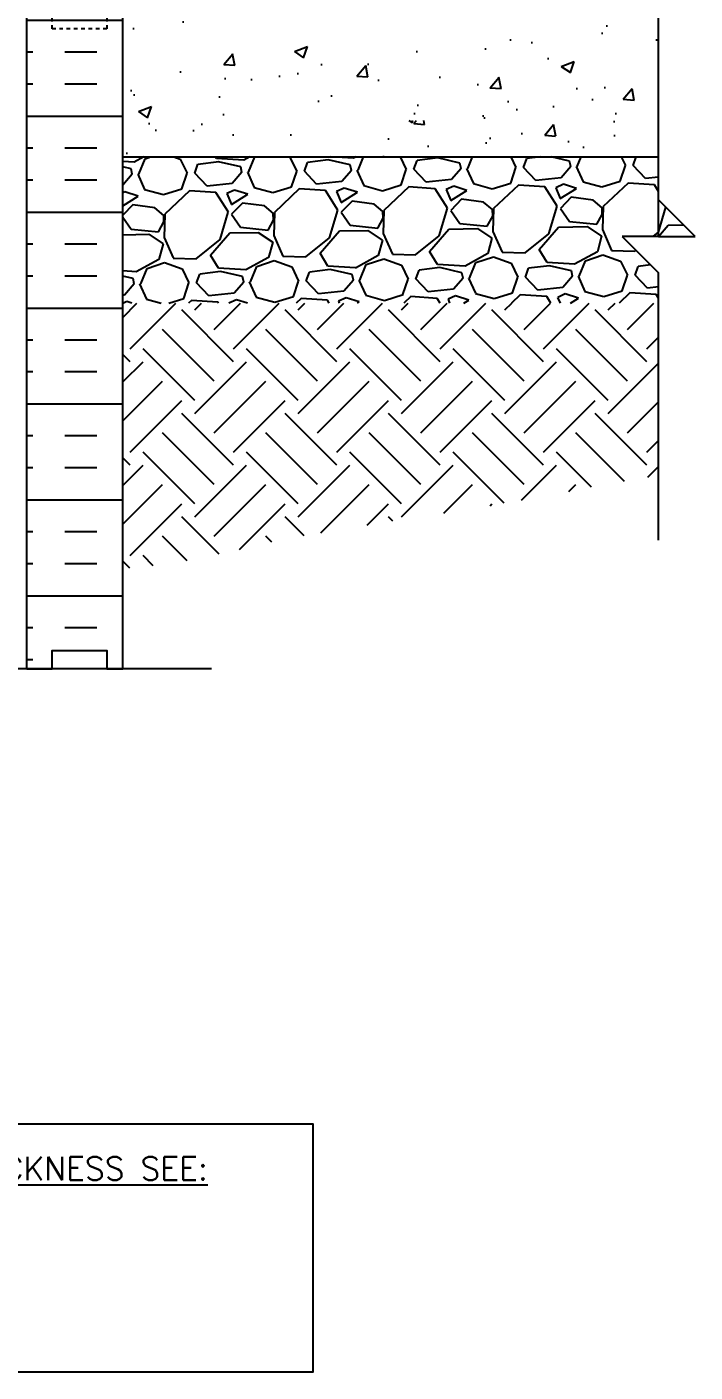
# Model space of a CAD drawing. Header units: inches. Extents: x 43.7 to 99.9, y 14.4 to 88.7.
# Drawn here: x 81.64 to 99.93, y 14.43 to 51.22 of the extents above; entities that cross this region are included whole.
import ezdxf

# ---------------------------------------------------------------- set-up
doc = ezdxf.new("R2010")
doc.units = ezdxf.units.IN
doc.header["$MEASUREMENT"] = 0
doc.linetypes.add('DASHED2', pattern=[0.375, 0.25, -0.125])
for name, color, linetype in [('HATCH', 12, 'Continuous'), ('line25', 2, 'Continuous'), ('LINE50', 5, 'Continuous'), ('LINE9', 9, 'Continuous'), ('TEXT', 4, 'Continuous')]:
    doc.layers.add(name, color=color, linetype=linetype)
doc.styles.get("Standard").update_dxf_attribs({"font": 'romans.shx', "height": 1.125})
pattern_1 = [(50, (109.2275, 13.7785), (3.5863, -0.31376), [0.375, -4.125]), (355, (109.2275, 13.7785), (-0.69376, 3.76096), [0.3, -3.3]), (100.451, (109.5264, 13.7524), (2.89255, 3.4472), [0.3187, -3.5057]), (46.184, (109.2275, 14.7785), (5.3362, -0.8276), [0.5625, -6.1875]), (96.636, (109.672, 14.7095), (4.6733, 4.8706), [0.47805, -5.25856]), (351.184, (109.2275, 14.7785), (4.6733, 4.8706), [0.45, -4.95]), (21, (109.7275, 14.5285), (2.98454, -2.0131), [0.375, -4.125]), (326, (109.7275, 14.5285), (1.21658, 3.62575), [0.3, -3.3]), (71.451, (109.9762, 14.3608), (4.2011, 1.61265), [0.3187, -3.5057]), (37.5, (109.2275, 13.7785), (0.0608, 1.66447), [0, -3.26, 0, -3.35, 0, -3.3125]), (7.5, (109.2275, 13.7785), (1.31535, 1.97206), [0, -1.91, 0, -3.185, 0, -1.2625]), (327.5, (108.1125, 13.7785), (2.669112, -0.112774), [0, -1.25, 0, -3.9, 0, -5.175]), (317.5, (107.6125, 13.7785), (2.91593, 0.50052), [0, -1.625, 0, -2.59, 0, -3.675])]

msp = doc.modelspace()

# ---------------------------------------------------------------- hatches: boundary and pattern name
h = msp.add_hatch()
h.set_pattern_fill('AR-CONC', color=12, scale=0.02, style=0)
h.set_pattern_definition([(50, (-1155.3733, -55.4044), (3.6436934, -0.318782), [0.381, -4.191]), (355, (-1155.3733, -55.4044), (-0.704857, 3.821133), [0.3048, -3.3528]), (100.451, (-1155.0697, -55.431), (2.93885, 3.502334), [0.3238, -3.5618]), (46.1842, (-1155.3733, -54.3884), (5.421581, -0.840847), [0.5715, -6.2865]), (96.6356, (-1154.9215, -54.4584), (4.748085, 4.948511), [0.4857, -5.3427]), (351.184, (-1155.3733, -54.3884), (4.748092, 4.948502), [0.4572, -5.0292]), (21, (-1154.8653, -54.6424), (3.0322976, -2.0453104), [0.381, -4.191]), (326, (-1154.8653, -54.6424), (1.236041, 3.683759), [0.3048, -3.3528]), (71.4514, (-1154.6127, -54.8128), (4.26833, 1.638457), [0.3238, -3.5618]), (37.5, (-1155.3733, -55.4044), (0.061772, 1.6911008), [0, -3.31216, 0, -3.4036, 0, -3.3655]), (7.5, (-1155.3733, -55.4044), (1.3363933, 2.0036115), [0, -1.94056, 0, -3.23596, 0, -1.2827]), (327.5, (-1156.5062, -55.4044), (2.7118119, -0.1145749), [0, -1.27, 0, -3.9624, 0, -5.2578]), (317.5, (-1157.0142, -55.4044), (2.9625836, 0.50853), [0, -1.651, 0, -2.63144, 0, -3.7338])])
h.paths.add_polyline_path([(85.602, 51.661), (85.602, 48.919), (85.602, 48.661), (98.929, 48.661), (98.929, 51.661)])
h.paths.add_polyline_path([(85.602, 51.661), (84.268, 51.661), (84.268, 48.661), (85.602, 48.661), (85.602, 48.919)])
h = msp.add_hatch()
h.set_pattern_fill('AR-CONC', color=12, scale=0.5, style=0)
h.set_pattern_definition(pattern_1)
h.paths.add_polyline_path([(85.602, 48.661), (85.602, 47.661), (98.929, 47.661), (98.929, 48.661)])
at = {"layer": 'HATCH'}
h = msp.add_hatch(dxfattribs=at)
h.set_pattern_fill('INSUL', color=256, scale=7, style=0)
h.set_pattern_definition([(180, (3007.8047, -363.3486), (0, 2.625), []), (180, (3007.8047, -362.4736), (0, 2.625), [0.875, -0.875]), (180, (3007.8047, -361.5986), (0, 2.625), [0.875, -0.875])])
h.paths.add_polyline_path([(84.268, 33.661), (83.831, 33.661), (83.831, 34.161), (82.331, 34.161), (82.331, 33.661), (81.643, 33.661), (81.643, 51.661), (82.331, 51.661), (82.331, 52.161), (83.831, 52.161), (83.831, 51.661), (84.268, 51.661)])
h = msp.add_hatch(dxfattribs=at)
h.set_pattern_fill('AR-CONC', color=256, scale=0.5, style=0)
h.set_pattern_definition(pattern_1)
h.paths.add_polyline_path([(85.602, 48.661), (84.268, 48.661), (84.268, 47.661), (85.602, 47.661)])

# ---------------------------------------------------------------- linework, layer by layer
for p, q in [((84.581, 47.517), (84.268, 47.537)), ((84.845, 47.661), (84.581, 47.517)), ((84.707, 47.189), (84.88, 47.612)), ((84.88, 47.612), (85.026, 47.661)), ((85.666, 47.661), (85.84, 47.599)), ((85.84, 47.599), (86.027, 47.212)), ((86.892, 47.527), (86.323, 47.457)), ((86.83, 47.616), (86.803, 47.661)), ((87.581, 47.57), (86.83, 47.617)), ((87.494, 47.388), (86.891, 47.528)), ((87.748, 47.661), (87.581, 47.569)), ((87.706, 47.242), (87.878, 47.661)), ((88.813, 47.661), (88.839, 47.651)), ((88.84, 47.651), (89.026, 47.265)), ((89.236, 47.268), (89.322, 47.51)), ((89.891, 47.58), (89.322, 47.51)), ((90.493, 47.44), (89.891, 47.58)), ((90.58, 47.622), (89.96, 47.661)), ((90.652, 47.661), (90.58, 47.622)), ((90.706, 47.294), (90.856, 47.661)), ((91.86, 47.661), (92.026, 47.317)), ((92.236, 47.321), (92.322, 47.562)), ((92.891, 47.632), (92.322, 47.562)), ((93.493, 47.493), (92.89, 47.632)), ((93.526, 47.343), (93.493, 47.493)), ((93.706, 47.346), (93.834, 47.661)), ((94.885, 47.661), (95.025, 47.369)), ((95.235, 47.373), (95.321, 47.615)), ((95.699, 47.661), (95.321, 47.614)), ((96.492, 47.545), (95.993, 47.661)), ((96.525, 47.395), (96.493, 47.545)), ((96.705, 47.399), (96.812, 47.661)), ((97.909, 47.661), (98.025, 47.422)), ((98.235, 47.425), (98.318, 47.661)), ((84.494, 47.336), (84.268, 47.388)), ((84.527, 47.186), (84.268, 46.888)), ((84.527, 47.186), (84.494, 47.336)), ((84.677, 47.189), (84.864, 46.772)), ((85.884, 46.79), (86.027, 47.212)), ((86.237, 47.216), (86.322, 47.458)), ((86.573, 46.862), (86.237, 47.216)), ((87.527, 47.239), (87.262, 46.934)), ((87.527, 47.238), (87.494, 47.388)), ((87.676, 47.241), (87.864, 46.824)), ((88.884, 46.842), (89.026, 47.265)), ((89.572, 46.915), (89.236, 47.269)), ((90.526, 47.291), (90.261, 46.986)), ((90.526, 47.291), (90.493, 47.44)), ((90.676, 47.294), (90.863, 46.877)), ((91.883, 46.895), (92.026, 47.317)), ((92.572, 46.967), (92.236, 47.321)), ((93.526, 47.343), (93.261, 47.039)), ((93.675, 47.346), (93.863, 46.929)), ((94.883, 46.947), (95.025, 47.37)), ((95.572, 47.019), (95.235, 47.374)), ((96.525, 47.396), (96.26, 47.091)), ((96.675, 47.398), (96.862, 46.981)), ((97.882, 46.999), (98.025, 47.422)), ((98.571, 47.072), (98.235, 47.426)), ((98.929, 47.109), (98.571, 47.071)), ((84.864, 46.772), (85.377, 46.631)), ((85.377, 46.631), (85.884, 46.79)), ((86.095, 46.733), (85.416, 46.091)), ((86.816, 46.686), (86.095, 46.733)), ((87.262, 46.934), (86.573, 46.862)), ((87.325, 46.755), (87.117, 46.661)), ((87.687, 46.641), (87.325, 46.755)), ((87.864, 46.824), (88.376, 46.683)), ((88.376, 46.683), (88.884, 46.842)), ((89.095, 46.786), (88.416, 46.144)), ((89.816, 46.738), (89.095, 46.786)), ((90.261, 46.986), (89.572, 46.914)), ((90.155, 46.204), (89.816, 46.738)), ((90.324, 46.807), (90.116, 46.714)), ((90.687, 46.694), (90.325, 46.807)), ((90.863, 46.877), (91.376, 46.736)), ((91.376, 46.736), (91.883, 46.894)), ((92.094, 46.838), (91.415, 46.196)), ((92.815, 46.791), (92.094, 46.838)), ((93.261, 47.039), (92.572, 46.967)), ((93.155, 46.257), (92.816, 46.791)), ((93.324, 46.86), (93.116, 46.766)), ((93.116, 46.766), (93.241, 46.468)), ((93.241, 46.468), (93.686, 46.746)), ((93.686, 46.746), (93.324, 46.86)), ((93.863, 46.929), (94.375, 46.788)), ((94.376, 46.788), (94.883, 46.947)), ((95.094, 46.891), (94.415, 46.249)), ((95.815, 46.843), (95.094, 46.89)), ((96.26, 47.091), (95.572, 47.019)), ((96.154, 46.309), (95.815, 46.843)), ((96.324, 46.912), (96.115, 46.818)), ((96.115, 46.818), (96.24, 46.52)), ((96.24, 46.521), (96.686, 46.798)), ((96.686, 46.798), (96.324, 46.912)), ((96.862, 46.981), (97.375, 46.84)), ((97.375, 46.84), (97.882, 46.999)), ((98.093, 46.943), (97.414, 46.301)), ((98.814, 46.895), (98.093, 46.943)), ((98.929, 46.716), (98.815, 46.896)), ((84.325, 46.703), (84.268, 46.677)), ((84.268, 46.327), (84.687, 46.589)), ((84.687, 46.589), (84.325, 46.703)), ((87.156, 46.152), (86.816, 46.686)), ((87.116, 46.661), (87.242, 46.363)), ((87.242, 46.363), (87.687, 46.641)), ((87.541, 46.399), (87.246, 46.093)), ((88.143, 46.319), (87.541, 46.399)), ((90.116, 46.714), (90.241, 46.416)), ((90.241, 46.416), (90.686, 46.694)), ((90.541, 46.451), (90.246, 46.146)), ((91.142, 46.372), (90.541, 46.451)), ((91.386, 46.165), (91.143, 46.371)), ((93.54, 46.503), (93.246, 46.198)), ((94.142, 46.424), (93.54, 46.503)), ((94.386, 46.218), (94.142, 46.424)), ((96.54, 46.556), (96.245, 46.251)), ((97.141, 46.476), (96.54, 46.556)), ((97.385, 46.27), (97.142, 46.476)), ((84.542, 46.346), (84.268, 46.063)), ((84.268, 46.01), (84.493, 45.685)), ((85.143, 46.267), (84.542, 46.346)), ((85.387, 46.061), (85.143, 46.266)), ((85.39, 45.881), (85.387, 46.061)), ((85.416, 46.092), (85.397, 45.461)), ((86.929, 45.398), (87.155, 46.152)), ((87.246, 46.094), (87.493, 45.738)), ((88.387, 46.113), (88.143, 46.319)), ((88.389, 45.933), (88.386, 46.113)), ((88.416, 46.144), (88.397, 45.514)), ((89.928, 45.45), (90.155, 46.204)), ((90.246, 46.146), (90.492, 45.79)), ((91.389, 45.986), (91.386, 46.166)), ((91.415, 46.196), (91.396, 45.566)), ((92.928, 45.502), (93.155, 46.257)), ((93.246, 46.198), (93.492, 45.842)), ((94.243, 45.766), (94.389, 46.038)), ((94.389, 46.038), (94.385, 46.218)), ((94.415, 46.249), (94.396, 45.618)), ((95.927, 45.555), (96.154, 46.309)), ((96.245, 46.251), (96.491, 45.895)), ((97.243, 45.818), (97.388, 46.09)), ((97.388, 46.09), (97.385, 46.27)), ((97.414, 46.301), (97.395, 45.671)), ((98.927, 45.607), (99.131, 46.285)), ((84.493, 45.685), (85.245, 45.608)), ((85.245, 45.608), (85.39, 45.881)), ((87.493, 45.738), (88.244, 45.661)), ((88.244, 45.661), (88.39, 45.933)), ((89.665, 45.026), (90.195, 45.635)), ((90.195, 45.635), (90.975, 45.648)), ((90.492, 45.79), (91.244, 45.713)), ((90.975, 45.649), (91.369, 45.386)), ((91.244, 45.713), (91.389, 45.986)), ((92.665, 45.078), (93.194, 45.687)), ((93.194, 45.687), (93.974, 45.701)), ((93.492, 45.842), (94.243, 45.765)), ((93.974, 45.701), (94.369, 45.438)), ((95.665, 45.13), (96.194, 45.74)), ((96.194, 45.74), (96.974, 45.753)), ((96.491, 45.895), (97.243, 45.818)), ((96.974, 45.754), (97.368, 45.49)), ((97.395, 45.671), (97.645, 45.105)), ((98.929, 45.487), (99.194, 45.792)), ((99.194, 45.792), (99.617, 45.799)), ((84.268, 45.531), (84.976, 45.544)), ((84.976, 45.544), (85.37, 45.281)), ((85.37, 45.281), (85.258, 44.859)), ((85.397, 45.461), (85.647, 44.896)), ((86.278, 44.876), (86.929, 45.398)), ((86.666, 44.973), (87.195, 45.583)), ((87.195, 45.582), (87.975, 45.596)), ((87.975, 45.596), (88.37, 45.333)), ((88.37, 45.333), (88.257, 44.911)), ((88.397, 45.514), (88.646, 44.948)), ((89.277, 44.929), (89.928, 45.45)), ((91.37, 45.385), (91.257, 44.963)), ((91.396, 45.566), (91.646, 45)), ((92.277, 44.981), (92.928, 45.503)), ((94.369, 45.438), (94.256, 45.016)), ((94.396, 45.619), (94.645, 45.053)), ((95.276, 45.033), (95.927, 45.555)), ((97.369, 45.49), (97.256, 45.068)), ((98.777, 45.487), (98.927, 45.607)), ((85.647, 44.895), (86.277, 44.876)), ((86.882, 44.617), (86.666, 44.973)), ((88.257, 44.911), (87.633, 44.57)), ((88.647, 44.948), (89.277, 44.929)), ((89.882, 44.669), (89.666, 45.025)), ((91.257, 44.963), (90.633, 44.622)), ((91.646, 45), (92.277, 44.981)), ((92.882, 44.721), (92.665, 45.078)), ((94.256, 45.016), (93.632, 44.675)), ((93.931, 44.77), (94.408, 44.928)), ((94.408, 44.928), (94.891, 44.757)), ((94.646, 45.052), (95.276, 45.033)), ((95.881, 44.774), (95.665, 45.13)), ((97.256, 45.068), (96.632, 44.727)), ((96.93, 44.822), (97.407, 44.981)), ((97.407, 44.981), (97.89, 44.809)), ((97.645, 45.105), (98.276, 45.086)), ((98.276, 45.086), (98.306, 45.11)), ((84.633, 44.518), (84.268, 44.541)), ((85.258, 44.858), (84.634, 44.518)), ((84.759, 44.19), (84.932, 44.613)), ((84.932, 44.613), (85.409, 44.771)), ((85.409, 44.771), (85.892, 44.6)), ((85.892, 44.6), (86.079, 44.213)), ((86.944, 44.528), (86.375, 44.458)), ((87.633, 44.57), (86.882, 44.617)), ((87.546, 44.389), (86.944, 44.528)), ((87.759, 44.242), (87.931, 44.665)), ((87.932, 44.665), (88.409, 44.824)), ((88.409, 44.824), (88.892, 44.652)), ((88.892, 44.652), (89.079, 44.265)), ((89.943, 44.58), (89.375, 44.51)), ((90.633, 44.623), (89.882, 44.67)), ((90.546, 44.441), (89.943, 44.58)), ((90.758, 44.294), (90.931, 44.718)), ((90.931, 44.718), (91.408, 44.876)), ((91.408, 44.876), (91.891, 44.704)), ((91.891, 44.704), (92.078, 44.317)), ((92.288, 44.321), (92.374, 44.563)), ((92.943, 44.633), (92.374, 44.563)), ((93.632, 44.675), (92.881, 44.722)), ((93.545, 44.493), (92.943, 44.633)), ((93.758, 44.347), (93.931, 44.77)), ((94.891, 44.757), (95.078, 44.37)), ((95.288, 44.374), (95.373, 44.615)), ((95.942, 44.685), (95.374, 44.615)), ((96.632, 44.727), (95.881, 44.774)), ((96.545, 44.546), (95.942, 44.685)), ((96.578, 44.396), (96.545, 44.545)), ((96.757, 44.399), (96.93, 44.822)), ((97.891, 44.809), (98.077, 44.422)), ((98.287, 44.426), (98.373, 44.667)), ((98.708, 44.708), (98.373, 44.667)), ((84.547, 44.336), (84.268, 44.401)), ((84.579, 44.187), (84.315, 43.882)), ((84.579, 44.187), (84.547, 44.336)), ((84.729, 44.189), (84.917, 43.772)), ((85.936, 43.79), (86.079, 44.213)), ((86.289, 44.216), (86.375, 44.458)), ((86.625, 43.863), (86.289, 44.217)), ((87.579, 44.239), (87.314, 43.934)), ((87.579, 44.239), (87.546, 44.388)), ((87.729, 44.242), (87.916, 43.825)), ((88.936, 43.843), (89.079, 44.265)), ((89.289, 44.269), (89.374, 44.51)), ((89.625, 43.915), (89.289, 44.269)), ((90.578, 44.291), (90.314, 43.987)), ((90.578, 44.291), (90.546, 44.441)), ((90.728, 44.294), (90.916, 43.877)), ((91.935, 43.895), (92.078, 44.318)), ((92.624, 43.967), (92.288, 44.322)), ((93.578, 44.344), (93.313, 44.039)), ((93.578, 44.344), (93.545, 44.493)), ((93.728, 44.346), (93.915, 43.93)), ((94.935, 43.947), (95.078, 44.37)), ((95.624, 44.02), (95.288, 44.374)), ((96.577, 44.396), (96.313, 44.091)), ((96.727, 44.399), (96.915, 43.982)), ((97.935, 44), (98.077, 44.422)), ((98.623, 44.072), (98.287, 44.426)), ((84.315, 43.882), (84.268, 43.877)), ((85.524, 43.661), (85.937, 43.79)), ((87.314, 43.934), (86.625, 43.862)), ((87.916, 43.825), (88.429, 43.684)), ((88.429, 43.684), (88.936, 43.843)), ((89.147, 43.786), (89.014, 43.661)), ((89.868, 43.739), (89.147, 43.786)), ((90.314, 43.987), (89.625, 43.915)), ((90.377, 43.808), (90.168, 43.714)), ((90.739, 43.694), (90.377, 43.808)), ((90.916, 43.877), (91.428, 43.736)), ((91.428, 43.736), (91.936, 43.895)), ((92.147, 43.839), (91.959, 43.661)), ((92.868, 43.791), (92.147, 43.839)), ((93.313, 44.039), (92.624, 43.967)), ((92.951, 43.661), (92.868, 43.791)), ((93.376, 43.86), (93.168, 43.766)), ((93.738, 43.746), (93.376, 43.86)), ((93.915, 43.929), (94.428, 43.788)), ((94.428, 43.788), (94.935, 43.947)), ((95.146, 43.891), (94.903, 43.661)), ((95.867, 43.843), (95.146, 43.891)), ((96.313, 44.091), (95.624, 44.019)), ((95.984, 43.661), (95.867, 43.844)), ((96.167, 43.819), (96.234, 43.661)), ((96.376, 43.912), (96.168, 43.819)), ((96.738, 43.799), (96.376, 43.912)), ((96.517, 43.661), (96.738, 43.799)), ((96.915, 43.982), (97.427, 43.841)), ((97.427, 43.841), (97.935, 44)), ((98.146, 43.943), (97.847, 43.661)), ((98.867, 43.896), (98.146, 43.943)), ((98.929, 44.104), (98.623, 44.072)), ((98.929, 43.799), (98.867, 43.896)), ((84.268, 43.273), (84.656, 43.661)), ((84.378, 43.703), (84.284, 43.661)), ((84.512, 43.661), (84.378, 43.703)), ((84.469, 42.413), (85.717, 43.661)), ((84.917, 43.772), (85.322, 43.661)), ((87.298, 42.06), (85.883, 43.474)), ((86.148, 43.734), (86.07, 43.661)), ((86.868, 43.686), (86.148, 43.734)), ((86.237, 43.474), (86.424, 43.661)), ((86.767, 42.944), (87.484, 43.661)), ((86.885, 43.661), (86.869, 43.687)), ((87.377, 43.755), (87.169, 43.662)), ((87.169, 43.662), (87.169, 43.661)), ((87.298, 42.413), (88.545, 43.661)), ((87.678, 43.661), (87.377, 43.755)), ((90.126, 42.06), (88.712, 43.474)), ((89.065, 43.474), (89.252, 43.661)), ((89.596, 42.944), (90.313, 43.661)), ((89.918, 43.661), (89.868, 43.739)), ((90.126, 42.413), (91.373, 43.661)), ((90.168, 43.714), (90.191, 43.661)), ((90.686, 43.661), (90.739, 43.694)), ((92.954, 42.06), (91.54, 43.474)), ((91.894, 43.474), (92.081, 43.661)), ((92.424, 42.944), (93.141, 43.661)), ((92.954, 42.413), (94.202, 43.661)), ((93.168, 43.766), (93.212, 43.661)), ((93.601, 43.661), (93.738, 43.746)), ((95.783, 42.06), (94.369, 43.474)), ((94.722, 43.474), (94.909, 43.661)), ((95.253, 42.944), (95.97, 43.661)), ((95.783, 42.413), (97.03, 43.661)), ((98.611, 42.06), (97.197, 43.474)), ((97.551, 43.474), (97.737, 43.661)), ((98.081, 42.944), (98.798, 43.661)), ((86.767, 41.53), (85.353, 42.944)), ((89.596, 41.53), (88.181, 42.944)), ((92.424, 41.53), (91.01, 42.944)), ((95.253, 41.53), (93.838, 42.944)), ((98.081, 41.53), (96.667, 42.944)), ((98.611, 42.413), (98.929, 42.731)), ((86.237, 40.999), (84.823, 42.413)), ((89.065, 40.999), (87.651, 42.413)), ((91.894, 40.999), (90.48, 42.413)), ((94.722, 40.999), (93.308, 42.413)), ((97.551, 40.999), (96.136, 42.413)), ((84.469, 42.06), (84.268, 42.261)), ((84.268, 41.505), (84.823, 42.06)), ((86.237, 40.646), (87.651, 42.06)), ((89.065, 40.646), (90.48, 42.06)), ((91.894, 40.646), (93.308, 42.06)), ((94.722, 40.646), (96.136, 42.06)), ((97.551, 40.646), (98.929, 42.024)), ((84.268, 40.445), (85.353, 41.53)), ((86.767, 40.115), (88.181, 41.53)), ((89.596, 40.115), (91.01, 41.53)), ((92.424, 40.115), (93.838, 41.53)), ((95.253, 40.115), (96.667, 41.53)), ((84.469, 39.585), (85.883, 40.999)), ((87.298, 39.585), (88.712, 40.999)), ((90.126, 39.585), (91.54, 40.999)), ((92.954, 39.585), (94.369, 40.999)), ((95.783, 39.585), (97.197, 40.999)), ((98.081, 40.115), (98.929, 40.963)), ((87.298, 39.232), (85.883, 40.646)), ((90.126, 39.232), (88.712, 40.646)), ((92.954, 39.232), (91.54, 40.646)), ((95.783, 39.232), (94.369, 40.646)), ((98.611, 39.232), (97.197, 40.646)), ((86.767, 38.701), (85.353, 40.115)), ((89.596, 38.701), (88.181, 40.115)), ((92.424, 38.701), (91.01, 40.115)), ((95.253, 38.701), (93.838, 40.115)), ((97.995, 38.787), (96.667, 40.115)), ((98.611, 39.585), (98.929, 39.903)), ((84.469, 39.232), (84.268, 39.433)), ((86.237, 38.171), (84.823, 39.585)), ((89.065, 38.171), (87.651, 39.585)), ((91.894, 38.171), (90.48, 39.585)), ((94.705, 38.188), (93.308, 39.585)), ((97.097, 38.625), (96.136, 39.585)), ((84.268, 38.677), (84.823, 39.232)), ((86.237, 37.817), (87.651, 39.232)), ((89.065, 37.817), (90.48, 39.232)), ((91.894, 37.817), (93.308, 39.232)), ((95.178, 38.273), (96.136, 39.232)), ((98.636, 38.902), (98.929, 39.195)), ((84.268, 37.616), (85.353, 38.701)), ((86.767, 37.287), (88.181, 38.701)), ((89.686, 37.377), (91.01, 38.701)), ((93.05, 37.913), (93.838, 38.701)), ((96.477, 38.511), (96.667, 38.701)), ((84.469, 36.757), (85.883, 38.171)), ((87.461, 36.92), (88.712, 38.171)), ((90.958, 37.589), (91.54, 38.171)), ((94.318, 38.12), (94.369, 38.171)), ((86.908, 36.792), (85.883, 37.817)), ((89.234, 37.296), (88.712, 37.817)), ((91.659, 37.699), (91.54, 37.817)), ((86.027, 36.613), (85.353, 37.287)), ((88.348, 37.12), (88.181, 37.287)), ((84.456, 36.416), (84.268, 36.604)), ((85.102, 36.477), (84.823, 36.757))]:
    msp.add_line(p, q, dxfattribs=at)
at = {"layer": 'line25'}
for p, q in [((81.643, 33.661), (81.643, 51.661)), ((84.268, 47.661), (98.929, 47.661))]:
    msp.add_line(p, q, dxfattribs=at)
at = {"layer": 'LINE50'}
for p, q in [((84.268, 33.661), (84.268, 51.661)), ((84.268, 47.661), (98.929, 47.661)), ((84.268, 47.661), (98.929, 47.661))]:
    msp.add_line(p, q, dxfattribs=at)
msp.add_lwpolyline([(81.643, 33.661), (82.331, 33.661), (82.331, 34.161), (83.831, 34.161), (83.831, 33.661), (84.268, 33.661)], dxfattribs=at)
at = {"layer": 'LINE9'}
for p, q in [((98.929, 45.487), (98.929, 53.445)), ((99.929, 45.487), (98.929, 46.487)), ((98.929, 45.487), (97.929, 45.487)), ((97.929, 45.487), (98.929, 44.487)), ((98.929, 45.487), (99.929, 45.487)), ((98.929, 37.175), (98.929, 44.487)), ((86.693, 33.661), (76.549, 33.661))]:
    msp.add_line(p, q, dxfattribs=at)
at = {"layer": 'LINE9', "linetype": 'DASHED2', "ltscale": 0.15}
msp.add_lwpolyline([(83.831, 51.661), (83.831, 51.661), (83.831, 51.161), (82.331, 51.161), (82.331, 51.661), (82.331, 51.661)], dxfattribs=at)
at = {"layer": 'TEXT'}
msp.add_lwpolyline([(85.602, 45.267, 0, 0.36, 0), (85.602, 46.347, 0, 0, 0), (85.602, 60.676, 0, 0, 0), (88.546, 60.676, 0, 0, 0)], format="xyseb", dxfattribs=at)
msp.add_lwpolyline([(69.603, 21.219), (89.471, 21.219), (89.471, 14.426), (69.603, 14.426)], dxfattribs=at)

# ---------------------------------------------------------------- texts
at = {"layer": 'TEXT', "insert": (70.025, 18.939), "char_height": 0.63281, "width": 26.24957, "attachment_point": 4}
msp.add_mtext('{\\L\\PFOR ALTERNATE CORE THICKNESS SEE:\\P}B6C11\\PB8C12\\PB10C08', dxfattribs=at)

doc.saveas('drawing.dxf')
